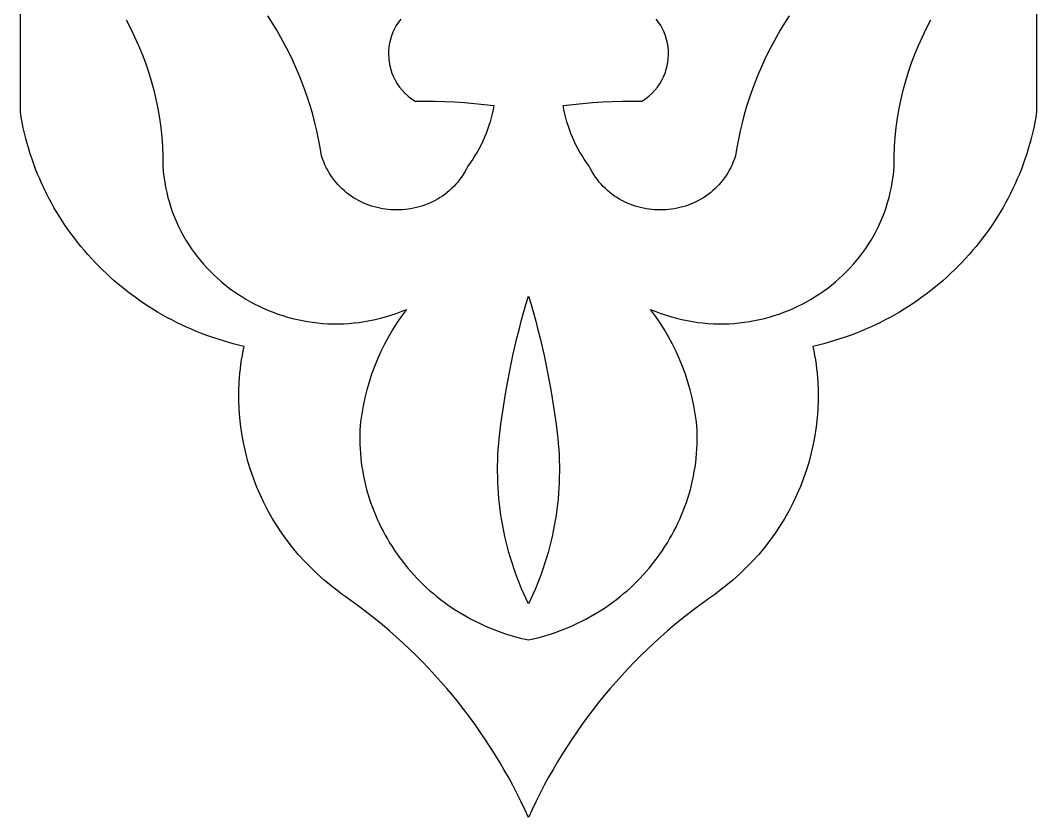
# Model space of a CAD drawing. Extents: x -45 to 45, y -270 to 270.
# Drawn here: x -45 to 45, y -270 to -199.5 of the extents above; entities that cross this region are included whole.
import ezdxf

# ---------------------------------------------------------------- set-up
doc = ezdxf.new("R2010")
doc.units = 0
doc.layers.add('LAYER_1', color=18, linetype='CONTINUOUS')

msp = doc.modelspace()

# ---------------------------------------------------------------- linework, layer by layer
at = {"layer": 'LAYER_1'}
for points in [[(44.999, -47.189), (44.998, -207.555), (44.919, -208.031), (44.83, -208.504), (44.733, -208.974), (44.627, -209.441), (44.512, -209.904), (44.388, -210.364), (44.255, -210.821), (44.114, -211.274), (43.965, -211.724), (43.807, -212.17), (43.641, -212.612), (43.466, -213.051), (43.283, -213.485), (43.093, -213.915), (42.894, -214.342), (42.688, -214.764), (42.474, -215.181), (42.252, -215.595), (42.022, -216.003), (41.785, -216.407), (41.54, -216.807), (41.288, -217.202), (41.029, -217.592), (40.763, -217.977), (40.489, -218.357), (40.209, -218.732), (39.921, -219.101), (39.627, -219.466), (39.326, -219.824), (39.018, -220.178), (38.703, -220.526), (38.382, -220.868), (38.055, -221.205), (37.721, -221.535), (37.382, -221.86), (37.035, -222.179), (36.683, -222.492), (36.325, -222.798), (35.961, -223.098), (35.591, -223.392), (35.215, -223.679), (34.834, -223.96), (34.447, -224.235), (34.055, -224.502), (33.657, -224.763), (33.254, -225.016), (32.846, -225.263), (32.432, -225.503), (32.014, -225.735), (31.59, -225.961), (31.162, -226.178), (30.728, -226.389), (30.29, -226.592), (29.848, -226.787), (29.401, -226.975), (28.949, -227.155), (28.493, -227.326), (28.033, -227.49), (27.569, -227.646), (27.1, -227.794), (26.627, -227.933), (26.151, -228.065), (25.67, -228.187), (25.186, -228.301), (25.267, -228.699), (25.339, -229.096), (25.404, -229.494), (25.461, -229.891), (25.511, -230.289), (25.552, -230.686), (25.587, -231.084), (25.613, -231.481), (25.644, -232.274), (25.645, -233.064), (25.616, -233.852), (25.558, -234.636), (25.471, -235.415), (25.356, -236.19), (25.212, -236.958), (25.04, -237.72), (24.84, -238.475), (24.613, -239.221), (24.358, -239.959), (24.077, -240.688), (23.769, -241.406), (23.435, -242.114), (23.074, -242.81), (22.688, -243.494), (22.277, -244.164), (21.84, -244.821), (21.378, -245.464), (20.892, -246.091), (20.382, -246.703), (19.847, -247.298), (19.289, -247.875), (18.708, -248.435), (18.103, -248.975), (17.476, -249.497), (16.826, -249.998), (16.493, -250.241), (16.154, -250.478), (15.492, -250.951), (14.839, -251.434), (14.195, -251.928), (13.561, -252.431), (12.936, -252.944), (12.321, -253.466), (11.715, -253.998), (11.119, -254.54), (10.533, -255.09), (9.956, -255.65), (9.39, -256.219), (8.834, -256.796), (8.288, -257.383), (7.752, -257.977), (7.227, -258.581), (6.713, -259.192), (6.209, -259.812), (5.715, -260.44), (5.233, -261.075), (4.762, -261.719), (4.302, -262.37), (3.853, -263.029), (3.415, -263.695), (2.988, -264.368), (2.573, -265.049), (2.17, -265.736), (1.779, -266.43), (1.399, -267.131), (1.031, -267.839), (0.675, -268.553), (0.331, -269.273), (0, -270), (-0.331, -269.273), (-0.675, -268.553), (-1.031, -267.839), (-1.399, -267.131), (-1.779, -266.43), (-2.17, -265.736), (-2.573, -265.049), (-2.988, -264.368), (-3.415, -263.695), (-3.853, -263.029), (-4.302, -262.37), (-4.762, -261.719), (-5.233, -261.075), (-5.715, -260.44), (-6.209, -259.812), (-6.713, -259.192), (-7.227, -258.581), (-7.752, -257.977), (-8.288, -257.383), (-8.834, -256.796), (-9.39, -256.219), (-9.956, -255.65), (-10.533, -255.09), (-11.119, -254.54), (-11.715, -253.998), (-12.321, -253.466), (-12.936, -252.944), (-13.561, -252.431), (-14.195, -251.928), (-14.839, -251.434), (-15.492, -250.951), (-16.154, -250.478), (-16.493, -250.241), (-16.826, -249.998), (-17.476, -249.497), (-18.103, -248.975), (-18.708, -248.435), (-19.289, -247.875), (-19.847, -247.298), (-20.382, -246.703), (-20.892, -246.091), (-21.378, -245.464), (-21.84, -244.821), (-22.277, -244.164), (-22.688, -243.494), (-23.074, -242.81), (-23.435, -242.114), (-23.769, -241.406), (-24.077, -240.688), (-24.358, -239.959), (-24.613, -239.221), (-24.84, -238.475), (-25.04, -237.72), (-25.212, -236.958), (-25.356, -236.19), (-25.471, -235.415), (-25.558, -234.636), (-25.616, -233.852), (-25.645, -233.064), (-25.644, -232.274), (-25.613, -231.481), (-25.587, -231.084), (-25.552, -230.686), (-25.511, -230.289), (-25.461, -229.891), (-25.404, -229.494), (-25.339, -229.096), (-25.267, -228.699), (-25.186, -228.301), (-25.67, -228.187), (-26.151, -228.065), (-26.627, -227.933), (-27.1, -227.794), (-27.569, -227.646), (-28.033, -227.49), (-28.493, -227.326), (-28.949, -227.155), (-29.401, -226.975), (-29.848, -226.787), (-30.29, -226.592), (-30.728, -226.389), (-31.162, -226.178), (-31.59, -225.961), (-32.014, -225.735), (-32.432, -225.503), (-32.846, -225.263), (-33.254, -225.016), (-33.657, -224.763), (-34.055, -224.502), (-34.447, -224.235), (-34.834, -223.96), (-35.215, -223.679), (-35.591, -223.392), (-35.961, -223.098), (-36.325, -222.798), (-36.683, -222.492), (-37.035, -222.179), (-37.382, -221.86), (-37.721, -221.535), (-38.055, -221.205), (-38.382, -220.868), (-38.703, -220.526), (-39.018, -220.178), (-39.326, -219.824), (-39.627, -219.466), (-39.921, -219.101), (-40.209, -218.732), (-40.489, -218.357), (-40.763, -217.977), (-41.029, -217.592), (-41.288, -217.202), (-41.54, -216.807), (-41.785, -216.407), (-42.022, -216.003), (-42.252, -215.595), (-42.474, -215.181), (-42.688, -214.764), (-42.894, -214.342), (-43.093, -213.915), (-43.283, -213.485), (-43.466, -213.051), (-43.641, -212.612), (-43.807, -212.17), (-43.965, -211.724), (-44.114, -211.274), (-44.255, -210.821), (-44.388, -210.364), (-44.512, -209.904), (-44.627, -209.441), (-44.733, -208.974), (-44.83, -208.504), (-44.919, -208.031), (-44.998, -207.555), (-44.999, -47.189)], [(-35.639, -199.411), (-35.248, -200.152), (-34.88, -200.904), (-34.536, -201.667), (-34.217, -202.44), (-33.922, -203.224), (-33.651, -204.016), (-33.406, -204.817), (-33.186, -205.626), (-32.992, -206.443), (-32.824, -207.268), (-32.682, -208.098), (-32.566, -208.935), (-32.478, -209.777), (-32.416, -210.625), (-32.382, -211.477), (-32.376, -212.332), (-32.337, -212.814), (-32.284, -213.291), (-32.215, -213.761), (-32.133, -214.226), (-32.036, -214.684), (-31.925, -215.136), (-31.8, -215.581), (-31.662, -216.02), (-31.51, -216.451), (-31.346, -216.876), (-31.169, -217.294), (-30.98, -217.704), (-30.779, -218.107), (-30.566, -218.502), (-30.341, -218.89), (-30.105, -219.269), (-29.858, -219.64), (-29.601, -220.004), (-29.333, -220.358), (-29.054, -220.704), (-28.766, -221.042), (-28.468, -221.37), (-28.161, -221.689), (-27.844, -222), (-27.519, -222.3), (-27.185, -222.592), (-26.843, -222.873), (-26.493, -223.145), (-26.135, -223.407), (-25.77, -223.658), (-25.397, -223.899), (-25.017, -224.13), (-24.631, -224.35), (-24.238, -224.559), (-23.839, -224.758), (-23.434, -224.945), (-23.024, -225.121), (-22.608, -225.285), (-22.187, -225.438), (-21.761, -225.579), (-21.331, -225.708), (-20.897, -225.826), (-20.458, -225.93), (-20.016, -226.023), (-19.57, -226.103), (-19.121, -226.17), (-18.669, -226.225), (-18.215, -226.266), (-17.758, -226.294), (-17.299, -226.309), (-16.838, -226.31), (-16.376, -226.298), (-15.912, -226.272), (-15.448, -226.232), (-14.982, -226.177), (-14.516, -226.109), (-14.05, -226.026), (-13.584, -225.928), (-13.118, -225.816), (-12.653, -225.689), (-12.188, -225.546), (-11.725, -225.388), (-11.263, -225.215), (-10.803, -225.027), (-11.238, -225.618), (-11.652, -226.223), (-12.042, -226.84), (-12.41, -227.468), (-12.754, -228.108), (-13.074, -228.759), (-13.371, -229.42), (-13.645, -230.089), (-13.893, -230.768), (-14.118, -231.455), (-14.318, -232.149), (-14.493, -232.851), (-14.642, -233.558), (-14.767, -234.271), (-14.866, -234.99), (-14.939, -235.713), (-14.948, -236.129), (-14.947, -236.543), (-14.938, -236.956), (-14.918, -237.366), (-14.89, -237.775), (-14.852, -238.181), (-14.805, -238.585), (-14.749, -238.987), (-14.684, -239.386), (-14.61, -239.783), (-14.527, -240.177), (-14.436, -240.568), (-14.336, -240.956), (-14.227, -241.341), (-14.11, -241.722), (-13.985, -242.101), (-13.852, -242.476), (-13.71, -242.848), (-13.56, -243.216), (-13.403, -243.58), (-13.237, -243.941), (-13.064, -244.298), (-12.883, -244.65), (-12.695, -244.999), (-12.499, -245.343), (-12.296, -245.682), (-12.085, -246.018), (-11.867, -246.348), (-11.642, -246.675), (-11.41, -246.996), (-11.171, -247.312), (-10.926, -247.623), (-10.673, -247.929), (-10.414, -248.23), (-10.148, -248.526), (-9.876, -248.816), (-9.597, -249.1), (-9.313, -249.379), (-9.022, -249.652), (-8.724, -249.919), (-8.421, -250.18), (-8.112, -250.435), (-7.797, -250.684), (-7.476, -250.926), (-7.15, -251.162), (-6.818, -251.392), (-6.481, -251.615), (-6.138, -251.83), (-5.79, -252.039), (-5.437, -252.242), (-5.079, -252.436), (-4.715, -252.624), (-4.347, -252.805), (-3.974, -252.977), (-3.597, -253.143), (-3.214, -253.301), (-2.827, -253.451), (-2.436, -253.593), (-2.04, -253.727), (-1.641, -253.853), (-1.236, -253.971), (-0.828, -254.08), (-0.416, -254.181), (0, -254.274), (0.416, -254.181), (0.828, -254.08), (1.236, -253.971), (1.641, -253.853), (2.04, -253.727), (2.436, -253.593), (2.827, -253.451), (3.214, -253.301), (3.597, -253.143), (3.974, -252.977), (4.347, -252.805), (4.715, -252.624), (5.079, -252.436), (5.437, -252.242), (5.79, -252.039), (6.138, -251.83), (6.481, -251.615), (6.818, -251.392), (7.15, -251.162), (7.476, -250.926), (7.797, -250.684), (8.112, -250.435), (8.421, -250.18), (8.724, -249.919), (9.022, -249.652), (9.313, -249.379), (9.597, -249.1), (9.876, -248.816), (10.148, -248.526), (10.414, -248.23), (10.673, -247.929), (10.926, -247.623), (11.171, -247.312), (11.41, -246.996), (11.642, -246.675), (11.867, -246.348), (12.085, -246.018), (12.296, -245.682), (12.499, -245.343), (12.695, -244.999), (12.883, -244.65), (13.064, -244.298), (13.237, -243.941), (13.403, -243.58), (13.56, -243.216), (13.71, -242.848), (13.852, -242.476), (13.985, -242.101), (14.11, -241.722), (14.227, -241.341), (14.336, -240.956), (14.436, -240.568), (14.527, -240.177), (14.61, -239.783), (14.684, -239.386), (14.749, -238.987), (14.805, -238.585), (14.852, -238.181), (14.89, -237.775), (14.918, -237.366), (14.938, -236.956), (14.947, -236.543), (14.948, -236.129), (14.939, -235.713), (14.866, -234.99), (14.767, -234.271), (14.642, -233.558), (14.493, -232.851), (14.318, -232.149), (14.118, -231.455), (13.893, -230.768), (13.645, -230.089), (13.371, -229.42), (13.074, -228.759), (12.754, -228.108), (12.41, -227.468), (12.042, -226.84), (11.652, -226.223), (11.238, -225.618), (10.803, -225.027), (11.263, -225.215), (11.725, -225.388), (12.188, -225.546), (12.653, -225.689), (13.118, -225.816), (13.584, -225.928), (14.05, -226.026), (14.516, -226.109), (14.982, -226.177), (15.448, -226.232), (15.912, -226.272), (16.376, -226.298), (16.838, -226.31), (17.299, -226.309), (17.758, -226.294), (18.215, -226.266), (18.669, -226.225), (19.121, -226.17), (19.57, -226.103), (20.016, -226.023), (20.458, -225.93), (20.897, -225.826), (21.331, -225.708), (21.761, -225.579), (22.187, -225.438), (22.608, -225.285), (23.024, -225.121), (23.434, -224.945), (23.839, -224.758), (24.238, -224.559), (24.631, -224.35), (25.017, -224.13), (25.397, -223.899), (25.77, -223.658), (26.135, -223.407), (26.493, -223.145), (26.843, -222.873), (27.185, -222.592), (27.519, -222.3), (27.844, -222), (28.161, -221.689), (28.468, -221.37), (28.766, -221.042), (29.054, -220.704), (29.333, -220.358), (29.601, -220.004), (29.858, -219.64), (30.105, -219.269), (30.341, -218.89), (30.566, -218.502), (30.779, -218.107), (30.98, -217.704), (31.169, -217.294), (31.346, -216.876), (31.51, -216.451), (31.662, -216.02), (31.8, -215.581), (31.925, -215.136), (32.036, -214.684), (32.133, -214.226), (32.215, -213.761), (32.284, -213.291), (32.337, -212.814), (32.376, -212.332), (32.382, -211.477), (32.416, -210.625), (32.478, -209.777), (32.566, -208.935), (32.682, -208.098), (32.824, -207.268), (32.992, -206.443), (33.186, -205.626), (33.406, -204.817), (33.651, -204.016), (33.922, -203.224), (34.217, -202.44), (34.536, -201.667), (34.88, -200.904), (35.248, -200.152), (35.639, -199.411)], [(-11.316, -199.341), (-11.521, -199.618), (-11.706, -199.907), (-11.869, -200.206), (-12.01, -200.514), (-12.13, -200.83), (-12.228, -201.153), (-12.303, -201.48), (-12.356, -201.812), (-12.387, -202.146), (-12.395, -202.481), (-12.38, -202.817), (-12.343, -203.151), (-12.282, -203.483), (-12.198, -203.812), (-12.091, -204.135), (-11.96, -204.452), (-11.805, -204.762), (-11.626, -205.062), (-11.424, -205.353), (-11.197, -205.633), (-10.946, -205.9), (-10.67, -206.153), (-10.369, -206.391), (-10.044, -206.612), (-9.167, -206.601), (-8.291, -206.607), (-7.415, -206.63), (-6.54, -206.669), (-5.667, -206.725), (-4.795, -206.798), (-3.924, -206.887), (-3.055, -206.993), (-3.124, -207.354), (-3.203, -207.712), (-3.293, -208.068), (-3.393, -208.42), (-3.503, -208.77), (-3.623, -209.116), (-3.754, -209.458), (-3.894, -209.797), (-4.045, -210.132), (-4.205, -210.462), (-4.375, -210.788), (-4.554, -211.11), (-4.743, -211.427), (-4.942, -211.739), (-5.15, -212.045), (-5.367, -212.346), (-5.497, -212.605), (-5.636, -212.854), (-5.783, -213.094), (-5.937, -213.325), (-6.098, -213.547), (-6.266, -213.76), (-6.441, -213.964), (-6.623, -214.159), (-6.81, -214.345), (-7.004, -214.522), (-7.203, -214.691), (-7.407, -214.85), (-7.616, -215.001), (-7.83, -215.143), (-8.049, -215.276), (-8.272, -215.401), (-8.498, -215.516), (-8.728, -215.623), (-8.962, -215.721), (-9.198, -215.81), (-9.437, -215.891), (-9.679, -215.963), (-9.923, -216.027), (-10.169, -216.081), (-10.416, -216.128), (-10.665, -216.165), (-10.915, -216.194), (-11.165, -216.215), (-11.416, -216.227), (-11.667, -216.23), (-11.919, -216.225), (-12.169, -216.212), (-12.42, -216.19), (-12.669, -216.159), (-12.917, -216.121), (-13.164, -216.074), (-13.408, -216.018), (-13.651, -215.954), (-13.892, -215.882), (-14.129, -215.802), (-14.364, -215.713), (-14.596, -215.616), (-14.824, -215.511), (-15.049, -215.397), (-15.27, -215.276), (-15.486, -215.146), (-15.697, -215.008), (-15.904, -214.861), (-16.106, -214.707), (-16.302, -214.545), (-16.492, -214.374), (-16.677, -214.196), (-16.855, -214.009), (-17.027, -213.815), (-17.191, -213.612), (-17.349, -213.401), (-17.499, -213.183), (-17.642, -212.956), (-17.776, -212.722), (-17.902, -212.48), (-18.02, -212.229), (-18.129, -211.971), (-18.229, -211.705), (-18.319, -211.432), (-18.443, -210.695), (-18.583, -209.963), (-18.741, -209.235), (-18.916, -208.513), (-19.108, -207.796), (-19.316, -207.084), (-19.541, -206.378), (-19.783, -205.678), (-20.041, -204.984), (-20.315, -204.297), (-20.605, -203.617), (-20.911, -202.944), (-21.233, -202.277), (-21.57, -201.619), (-21.922, -200.968), (-22.29, -200.326), (-22.673, -199.691), (-23.071, -199.066)], [(23.071, -199.066), (22.673, -199.691), (22.29, -200.326), (21.922, -200.968), (21.57, -201.619), (21.233, -202.277), (20.911, -202.944), (20.605, -203.617), (20.315, -204.297), (20.041, -204.984), (19.783, -205.678), (19.541, -206.378), (19.316, -207.084), (19.108, -207.796), (18.916, -208.513), (18.741, -209.235), (18.583, -209.963), (18.443, -210.695), (18.319, -211.432), (18.229, -211.705), (18.129, -211.971), (18.02, -212.229), (17.902, -212.48), (17.776, -212.722), (17.642, -212.956), (17.499, -213.183), (17.349, -213.401), (17.191, -213.612), (17.027, -213.815), (16.855, -214.009), (16.677, -214.196), (16.492, -214.374), (16.302, -214.545), (16.106, -214.707), (15.904, -214.861), (15.697, -215.008), (15.486, -215.146), (15.27, -215.276), (15.049, -215.397), (14.824, -215.511), (14.596, -215.616), (14.364, -215.713), (14.129, -215.802), (13.892, -215.882), (13.651, -215.954), (13.408, -216.018), (13.164, -216.074), (12.917, -216.121), (12.669, -216.159), (12.42, -216.19), (12.169, -216.212), (11.919, -216.225), (11.667, -216.23), (11.416, -216.227), (11.165, -216.215), (10.915, -216.194), (10.665, -216.165), (10.416, -216.128), (10.169, -216.081), (9.923, -216.027), (9.679, -215.963), (9.437, -215.891), (9.198, -215.81), (8.962, -215.721), (8.728, -215.623), (8.498, -215.516), (8.272, -215.401), (8.049, -215.276), (7.83, -215.143), (7.616, -215.001), (7.407, -214.85), (7.203, -214.691), (7.004, -214.522), (6.81, -214.345), (6.623, -214.159), (6.441, -213.964), (6.266, -213.76), (6.098, -213.547), (5.937, -213.325), (5.783, -213.094), (5.636, -212.854), (5.497, -212.605), (5.367, -212.346), (5.15, -212.045), (4.942, -211.739), (4.743, -211.427), (4.554, -211.11), (4.375, -210.788), (4.205, -210.462), (4.045, -210.132), (3.894, -209.797), (3.754, -209.458), (3.623, -209.116), (3.503, -208.77), (3.393, -208.42), (3.293, -208.068), (3.203, -207.712), (3.124, -207.354), (3.055, -206.993), (3.924, -206.887), (4.795, -206.798), (5.667, -206.725), (6.54, -206.669), (7.415, -206.63), (8.291, -206.607), (9.167, -206.601), (10.044, -206.612), (10.369, -206.391), (10.67, -206.153), (10.946, -205.9), (11.197, -205.633), (11.424, -205.353), (11.626, -205.062), (11.805, -204.762), (11.96, -204.452), (12.091, -204.135), (12.198, -203.812), (12.282, -203.483), (12.343, -203.151), (12.38, -202.817), (12.395, -202.481), (12.387, -202.146), (12.356, -201.812), (12.303, -201.48), (12.228, -201.153), (12.13, -200.83), (12.01, -200.514), (11.869, -200.206), (11.706, -199.907), (11.521, -199.618), (11.316, -199.341)]]:
    msp.add_lwpolyline(points, dxfattribs=at)
msp.add_lwpolyline([(0, -251.078), (-0.21, -250.636), (-0.412, -250.191), (-0.606, -249.742), (-0.791, -249.292), (-0.968, -248.838), (-1.137, -248.382), (-1.298, -247.923), (-1.45, -247.462), (-1.594, -246.999), (-1.729, -246.533), (-1.856, -246.066), (-1.974, -245.596), (-2.084, -245.125), (-2.186, -244.652), (-2.279, -244.177), (-2.363, -243.701), (-2.439, -243.224), (-2.507, -242.745), (-2.565, -242.265), (-2.616, -241.784), (-2.657, -241.302), (-2.69, -240.819), (-2.714, -240.335), (-2.73, -239.851), (-2.737, -239.366), (-2.735, -238.881), (-2.724, -238.395), (-2.705, -237.909), (-2.677, -237.423), (-2.64, -236.937), (-2.594, -236.451), (-2.539, -235.966), (-2.444, -235.197), (-2.34, -234.43), (-2.227, -233.663), (-2.106, -232.898), (-1.977, -232.135), (-1.839, -231.373), (-1.693, -230.612), (-1.539, -229.853), (-1.376, -229.096), (-1.204, -228.34), (-1.025, -227.587), (-0.836, -226.835), (-0.64, -226.085), (-0.435, -225.337), (-0.222, -224.591), (0, -223.847), (0.222, -224.591), (0.435, -225.337), (0.64, -226.085), (0.836, -226.835), (1.025, -227.587), (1.204, -228.34), (1.376, -229.096), (1.539, -229.853), (1.693, -230.612), (1.839, -231.373), (1.977, -232.135), (2.106, -232.898), (2.227, -233.663), (2.34, -234.43), (2.444, -235.197), (2.539, -235.966), (2.594, -236.451), (2.64, -236.937), (2.677, -237.423), (2.705, -237.909), (2.724, -238.395), (2.735, -238.881), (2.737, -239.366), (2.73, -239.851), (2.714, -240.335), (2.69, -240.819), (2.657, -241.302), (2.616, -241.784), (2.565, -242.265), (2.507, -242.745), (2.439, -243.224), (2.363, -243.701), (2.279, -244.177), (2.186, -244.652), (2.084, -245.125), (1.974, -245.596), (1.856, -246.066), (1.729, -246.533), (1.594, -246.999), (1.45, -247.462), (1.298, -247.923), (1.137, -248.382), (0.968, -248.838), (0.791, -249.292), (0.606, -249.742), (0.412, -250.191), (0.21, -250.636)], close=True, dxfattribs=at)

doc.saveas('drawing.dxf')
